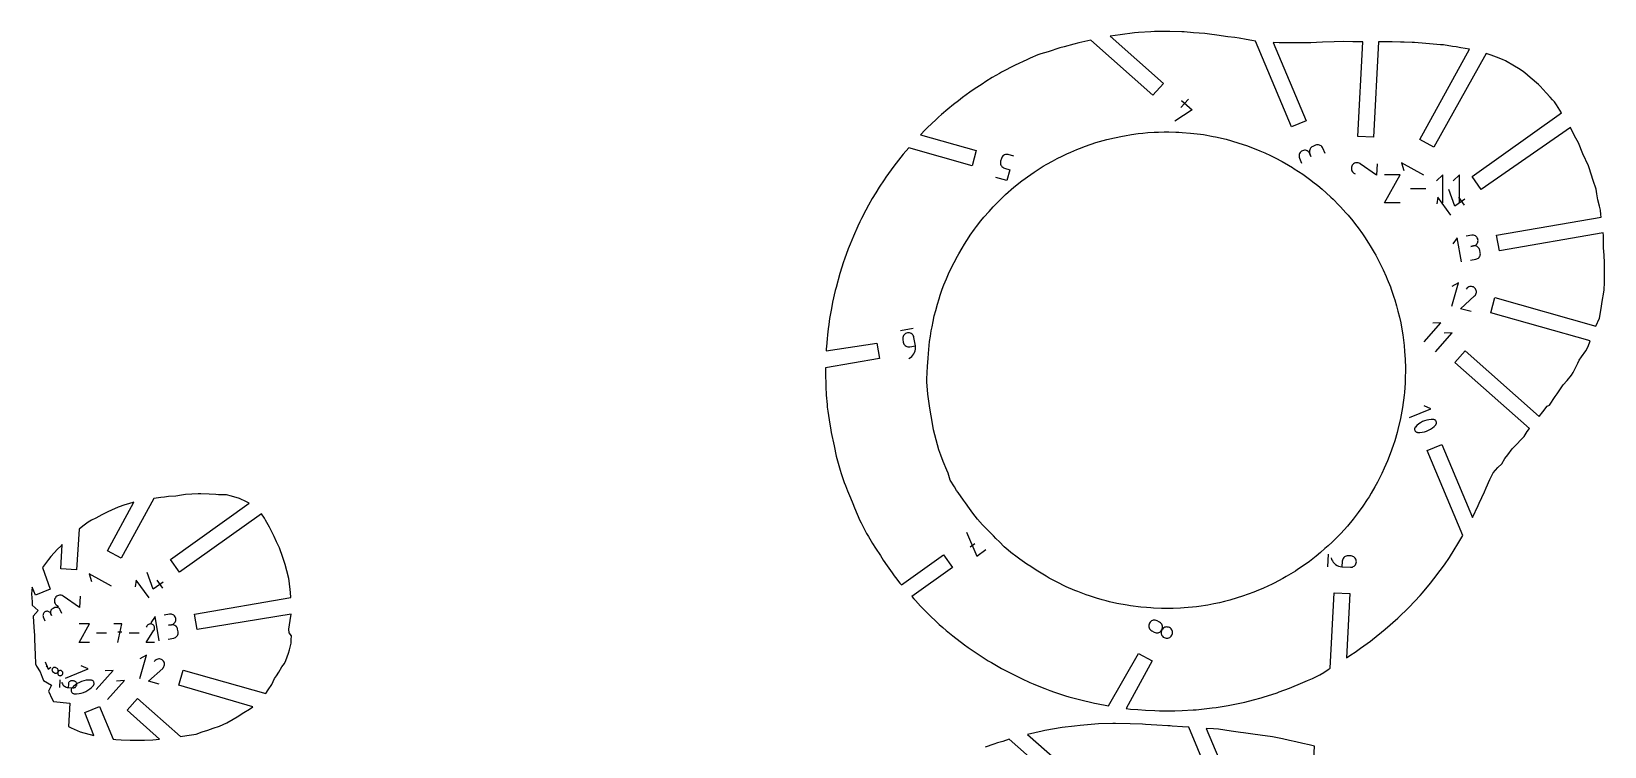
# Model space of a CAD drawing. Extents: x 1175 to 2208, y 2102 to 2749.
# Drawn here: x 1174.8 to 1568.9, y 2324.8 to 2504.1 of the extents above; entities that cross this region are included whole.
import ezdxf

# ---------------------------------------------------------------- set-up
doc = ezdxf.new("R2010")
doc.units = 0
doc.layers.add('IMPORT_-_FGBS51FGX6OVUUR', color=18, linetype='CONTINUOUS')
doc.layers.add('IMPORT_-_FTPFZRFGX82OPU8', color=18, linetype='CONTINUOUS')

msp = doc.modelspace()

# ---------------------------------------------------------------- linework, layer by layer
at = {"layer": 'IMPORT_-_FGBS51FGX6OVUUR'}
for points in [[(1186.97, 2328.48), (1190.43, 2327.53), (1188.15, 2333.29), (1191.79, 2334.81), (1195.21, 2326.65), (1195.91, 2326.58), (1197.24, 2326.44), (1199.52, 2326.38), (1201.74, 2326.4), (1203.11, 2326.42), (1205.19, 2326.48), (1206.88, 2326.67), (1198.72, 2333.9), (1201.33, 2336.85), (1212.12, 2327.28), (1213.69, 2327.56), (1216.01, 2327.9), (1217.56, 2328.46), (1218.96, 2328.89), (1220.3, 2329.36), (1221.9, 2329.88), (1223.7, 2330.7), (1225.32, 2331.65), (1226.29, 2332.2), (1227.98, 2333.29), (1229.39, 2334.18), (1230.24, 2334.74), (1211.69, 2340.18), (1212.76, 2343.97), (1233.52, 2338.08), (1234.08, 2339), (1235.04, 2340.33), (1235.69, 2341.81), (1236.14, 2342.49), (1236.78, 2343.43), (1237.54, 2344.75), (1238.17, 2345.57), (1238.5, 2346.35), (1239.2, 2348.2), (1239.45, 2349.05), (1239.83, 2350.7), (1239.88, 2351.53), (1239.95, 2352.57), (1239.38, 2353.3), (1239.28, 2354.18), (1239.62, 2356.38), (1239.84, 2357.99), (1216.3, 2354.1), (1215.63, 2357.98), (1239.78, 2362.18), (1239.67, 2363.43), (1239.37, 2366.35), (1239.27, 2366.89), (1238.79, 2368.82), (1238.33, 2370.44), (1237.77, 2372.19), (1236.9, 2374.6), (1236.2, 2376.14), (1235.57, 2377.43), (1235.34, 2377.98), (1234.4, 2379.83), (1233.44, 2381.59), (1233.2, 2382.09), (1232.38, 2383.14), (1211.91, 2368.49), (1209.62, 2371.69), (1229.36, 2385.82), (1228.68, 2386.15), (1226.89, 2387.01), (1224.88, 2387.54), (1223.65, 2387.88), (1221.6, 2387.94), (1220.97, 2388), (1219.34, 2388.08), (1217.24, 2388.16), (1216.54, 2388.14), (1213.4, 2387.95), (1212.4, 2387.79), (1210.99, 2387.6), (1209.13, 2387.52), (1208.09, 2387.32), (1207.19, 2387.21), (1205.47, 2387), (1197.25, 2371.98), (1193.8, 2373.87), (1200.45, 2386.04), (1199.06, 2385.64), (1198.21, 2385.41), (1196.51, 2384.78), (1194.85, 2384.08), (1193.93, 2383.64), (1192.39, 2382.91), (1190.88, 2382.08), (1189.84, 2381.55), (1189.01, 2381.04), (1187.67, 2380.04), (1186.71, 2379.32), (1186.1, 2369.12), (1182.17, 2369.33), (1182.49, 2375.44), (1182.1, 2375.07), (1181.27, 2374.28), (1179.61, 2372.44), (1179.01, 2371.7), (1177.54, 2369.68), (1179.44, 2364.28), (1175.81, 2362.75), (1174.98, 2364.73), (1174.78, 2363.09), (1174.95, 2361.11), (1174.99, 2360.25), (1176.44, 2358.9), (1175.2, 2357.5), (1175.4, 2354.76), (1175.51, 2352.65), (1175.54, 2351.86), (1175.66, 2349.65), (1175.72, 2347.84), (1175.81, 2345.5), (1176.01, 2344.92), (1176.99, 2343.49), (1177.45, 2342.18), (1177.83, 2341.34), (1179.84, 2340.18), (1179.03, 2338.69), (1179.97, 2336.68), (1180.26, 2336.04), (1184.36, 2335.62), (1184.05, 2329.78), (1184.73, 2329.48)], [(1180.88, 2344.55), (1180.77, 2344.6), (1180.66, 2344.63), (1180.55, 2344.63), (1180.44, 2344.62), (1180.34, 2344.59), (1180.24, 2344.54), (1180.14, 2344.47), (1180.07, 2344.39), (1180, 2344.29), (1179.95, 2344.19), (1179.93, 2344.08), (1179.92, 2343.96), (1179.93, 2343.85), (1179.96, 2343.75), (1180.01, 2343.65), (1180.08, 2343.56), (1180.16, 2343.48), (1180.26, 2343.41), (1180.54, 2343.26), (1180.65, 2343.21), (1180.76, 2343.18), (1180.87, 2343.18), (1180.98, 2343.19), (1181.09, 2343.22), (1181.19, 2343.27), (1181.28, 2343.34), (1181.36, 2343.42), (1181.43, 2343.51), (1181.47, 2343.62), (1181.5, 2343.73), (1181.5, 2343.85), (1181.49, 2343.96), (1181.46, 2344.06), (1181.41, 2344.16), (1181.35, 2344.25), (1181.26, 2344.33), (1181.17, 2344.4)], [(1181.68, 2342.63), (1181.79, 2342.59), (1181.9, 2342.56), (1182.01, 2342.55), (1182.12, 2342.57), (1182.23, 2342.6), (1182.33, 2342.65), (1182.42, 2342.71), (1182.5, 2342.79), (1182.57, 2342.89), (1182.61, 2343), (1182.64, 2343.11), (1182.65, 2343.22), (1182.63, 2343.33), (1182.6, 2343.44), (1182.55, 2343.54), (1182.49, 2343.63), (1182.41, 2343.71), (1182.31, 2343.77), (1182.2, 2343.82), (1182.09, 2343.85), (1181.98, 2343.85), (1181.87, 2343.84), (1181.76, 2343.81), (1181.66, 2343.76), (1181.57, 2343.69), (1181.49, 2343.61), (1181.43, 2343.51), (1181.38, 2343.41), (1181.35, 2343.3), (1181.35, 2343.18), (1181.36, 2343.07), (1181.39, 2342.97), (1181.44, 2342.87), (1181.5, 2342.78), (1181.59, 2342.7)], [(1184.69, 2338.93), (1184.69, 2338.78), (1184.72, 2338.63), (1184.78, 2338.5), (1184.86, 2338.37), (1184.95, 2338.27), (1185.07, 2338.17), (1185.2, 2338.1), (1185.34, 2338.06), (1185.49, 2338.03), (1186.09, 2338.03), (1186.69, 2338.09), (1187.27, 2338.2), (1187.83, 2338.37), (1188.38, 2338.6), (1188.9, 2338.88), (1189.39, 2339.22), (1189.84, 2339.6), (1190.26, 2340.03), (1190.3, 2340.08), (1190.34, 2340.14), (1190.37, 2340.19), (1190.4, 2340.25), (1190.42, 2340.31), (1190.44, 2340.37), (1190.46, 2340.43), (1190.47, 2340.49), (1190.47, 2340.55), (1190.47, 2340.7), (1190.44, 2340.85), (1190.38, 2340.99), (1190.3, 2341.11), (1190.21, 2341.22), (1190.09, 2341.31), (1189.96, 2341.38), (1189.82, 2341.43), (1189.67, 2341.45), (1189.07, 2341.45), (1188.48, 2341.4), (1187.9, 2341.28), (1187.33, 2341.11), (1186.79, 2340.88), (1186.27, 2340.6), (1185.78, 2340.26), (1185.32, 2339.88), (1184.9, 2339.45), (1184.86, 2339.4), (1184.82, 2339.35), (1184.79, 2339.29), (1184.76, 2339.24), (1184.74, 2339.18), (1184.72, 2339.12), (1184.7, 2339.06), (1184.69, 2338.99)]]:
    msp.add_lwpolyline(points, close=True, dxfattribs=at)
for points in [[(1194.82, 2365), (1189.22, 2368.06), (1189.79, 2366.14)], [(1204.27, 2362.04), (1201.05, 2366.54), (1200.77, 2364.82)], [(1207.75, 2366.04), (1205.25, 2364.25), (1203.74, 2368.46)], [(1207.71, 2364.5), (1206.28, 2366.5)], [(1186.98, 2362.48), (1186.83, 2359.65), (1182.76, 2362.49), (1182.75, 2362.49), (1182.75, 2362.49), (1182.75, 2362.5), (1182.74, 2362.5), (1182.74, 2362.5), (1182.73, 2362.51), (1182.73, 2362.51), (1182.73, 2362.51), (1182.72, 2362.52), (1182.49, 2362.64), (1182.26, 2362.71), (1182.01, 2362.74), (1181.77, 2362.73), (1181.54, 2362.68), (1181.31, 2362.59), (1181.1, 2362.47), (1180.92, 2362.3), (1180.76, 2362.1), (1180.64, 2361.87), (1180.57, 2361.64), (1180.53, 2361.39), (1180.54, 2361.15), (1180.59, 2360.92), (1180.68, 2360.69), (1180.81, 2360.48), (1180.98, 2360.3), (1181.18, 2360.14), (1181.52, 2359.93)], [(1175.18, 2357.4), (1175.2, 2357.39), (1175.17, 2357.37)], [(1175.19, 2357.4), (1175.18, 2357.39)], [(1182.38, 2358.12), (1181.99, 2359.07), (1181.9, 2359.23), (1181.79, 2359.37), (1181.66, 2359.49), (1181.51, 2359.58), (1181.35, 2359.65), (1181.18, 2359.69), (1181, 2359.69), (1180.82, 2359.67), (1180.65, 2359.62), (1180.18, 2359.42), (1180.01, 2359.33), (1179.87, 2359.22), (1179.75, 2359.09), (1179.66, 2358.94), (1179.6, 2358.78), (1179.56, 2358.61), (1179.55, 2358.43), (1179.57, 2358.26), (1179.63, 2358.08), (1179.83, 2357.61), (1179.63, 2358.08), (1179.54, 2358.24), (1179.43, 2358.38), (1179.3, 2358.5), (1179.15, 2358.59), (1178.99, 2358.66), (1178.82, 2358.7), (1178.64, 2358.71), (1178.46, 2358.68), (1178.29, 2358.63), (1178.12, 2358.54), (1177.98, 2358.43), (1177.87, 2358.3), (1177.77, 2358.15), (1177.71, 2357.99), (1177.67, 2357.82), (1177.66, 2357.64), (1177.68, 2357.46), (1177.74, 2357.29), (1178.14, 2356.34)], [(1206.81, 2351.33), (1205.75, 2357.37), (1204.65, 2355.79)], [(1209.07, 2351.73), (1210.41, 2351.96), (1210.65, 2352.03), (1210.86, 2352.13), (1211.05, 2352.26), (1211.22, 2352.43), (1211.35, 2352.62), (1211.45, 2352.83), (1211.51, 2353.05), (1211.54, 2353.29), (1211.52, 2353.53), (1211.4, 2354.2), (1211.34, 2354.44), (1211.23, 2354.66), (1211.1, 2354.85), (1210.93, 2355.01), (1210.74, 2355.14), (1210.53, 2355.24), (1210.31, 2355.31), (1210.07, 2355.33), (1209.83, 2355.31), (1209.15, 2355.19), (1209.83, 2355.31), (1210.06, 2355.37), (1210.28, 2355.48), (1210.47, 2355.61), (1210.63, 2355.78), (1210.77, 2355.97), (1210.87, 2356.18), (1210.93, 2356.4), (1210.95, 2356.64), (1210.93, 2356.89), (1210.87, 2357.12), (1210.77, 2357.34), (1210.63, 2357.53), (1210.47, 2357.69), (1210.28, 2357.83), (1210.07, 2357.93), (1209.84, 2357.99), (1209.6, 2358.01), (1209.36, 2357.99), (1208.02, 2357.76)], [(1189.29, 2350.84), (1186.69, 2350.84), (1189.29, 2355.53), (1186.69, 2355.53)], [(1193.62, 2353.18), (1191.05, 2353.18)], [(1196.42, 2350.84), (1197.46, 2355.53), (1195.38, 2355.53)], [(1197.46, 2353.44), (1196.42, 2353.44)], [(1201.79, 2353.18), (1199.23, 2353.18)], [(1205.64, 2350.84), (1203.55, 2350.84), (1205.48, 2353.94), (1205.48, 2353.94), (1205.48, 2353.94), (1205.48, 2353.95), (1205.49, 2353.95), (1205.49, 2353.95), (1205.49, 2353.96), (1205.49, 2353.96), (1205.49, 2353.96), (1205.5, 2353.97), (1205.57, 2354.14), (1205.62, 2354.31), (1205.64, 2354.49), (1205.62, 2354.67), (1205.57, 2354.84), (1205.5, 2355), (1205.4, 2355.15), (1205.27, 2355.28), (1205.12, 2355.39), (1204.95, 2355.47), (1204.77, 2355.52), (1204.59, 2355.53), (1204.41, 2355.51), (1204.24, 2355.47), (1204.08, 2355.39), (1203.93, 2355.29), (1203.8, 2355.16), (1203.69, 2355.01), (1203.55, 2354.75)], [(1178.2, 2346.01), (1178.97, 2344.18), (1179.67, 2344.68)], [(1178.47, 2344.88), (1178.82, 2345.13)], [(1201.93, 2341.81), (1203.6, 2347.71), (1201.92, 2346.77)], [(1206.76, 2340.44), (1204.14, 2341.19), (1207.66, 2344.39), (1207.67, 2344.4), (1207.67, 2344.4), (1207.68, 2344.4), (1207.68, 2344.41), (1207.68, 2344.41), (1207.69, 2344.41), (1207.69, 2344.42), (1207.69, 2344.42), (1207.7, 2344.42), (1207.86, 2344.61), (1207.98, 2344.82), (1208.06, 2345.04), (1208.1, 2345.26), (1208.11, 2345.5), (1208.07, 2345.73), (1208, 2345.95), (1207.88, 2346.16), (1207.73, 2346.35), (1207.54, 2346.51), (1207.34, 2346.63), (1207.12, 2346.71), (1206.89, 2346.75), (1206.66, 2346.76), (1206.43, 2346.72), (1206.2, 2346.65), (1205.99, 2346.53), (1205.8, 2346.38), (1205.54, 2346.09)], [(1181.89, 2341.52), (1181.8, 2339.61)], [(1182.34, 2340.96), (1182.42, 2340.72), (1182.53, 2340.49), (1182.67, 2340.28), (1182.84, 2340.09), (1183.03, 2339.93), (1183.24, 2339.8), (1183.47, 2339.7), (1183.72, 2339.63), (1183.98, 2339.6), (1185.25, 2339.54), (1185.4, 2339.54), (1185.55, 2339.57), (1185.69, 2339.63), (1185.81, 2339.71), (1185.92, 2339.8), (1186.01, 2339.92), (1186.08, 2340.05), (1186.12, 2340.19), (1186.15, 2340.34), (1186.14, 2340.49), (1186.11, 2340.64), (1186.05, 2340.77), (1185.97, 2340.9), (1185.88, 2341.01), (1185.76, 2341.1), (1185.63, 2341.17), (1185.49, 2341.21), (1185.34, 2341.23), (1184.91, 2341.26), (1184.76, 2341.25), (1184.62, 2341.22), (1184.48, 2341.16), (1184.36, 2341.08), (1184.25, 2340.99), (1184.16, 2340.87), (1184.09, 2340.74), (1184.04, 2340.6), (1184.02, 2340.45), (1183.98, 2339.6)], [(1183.34, 2341.93), (1189, 2344.3), (1187.22, 2345.03)], [(1191.02, 2339.09), (1195.25, 2343.86), (1193.25, 2343.74)], [(1193.87, 2336.56), (1198.11, 2341.33), (1196.1, 2341.21)]]:
    msp.add_lwpolyline(points, dxfattribs=at)
at = {"layer": 'IMPORT_-_FTPFZRFGX82OPU8'}
for points in [[(1399.93, 2357.59), (1401.43, 2356.15), (1402.22, 2355.41), (1403.14, 2354.6), (1403.98, 2353.88), (1405.63, 2352.51), (1408.59, 2350.26), (1409.46, 2349.65), (1411.45, 2348.26), (1414.48, 2346.31), (1415.29, 2345.82), (1417.8, 2344.39), (1418.32, 2344.1), (1418.98, 2343.76), (1421.33, 2342.56), (1421.98, 2342.23), (1422.82, 2341.84), (1424.95, 2340.87), (1425.74, 2340.51), (1426.76, 2340.1), (1428.7, 2339.32), (1429.92, 2338.85), (1431.12, 2338.44), (1432.89, 2337.85), (1433.88, 2337.53), (1434.68, 2337.29), (1437.35, 2336.55), (1441.11, 2335.65), (1441.62, 2335.55), (1444.65, 2334.96), (1452.13, 2348.13), (1455.58, 2346.24), (1449.06, 2334.33), (1450.17, 2334.19), (1451.98, 2334.04), (1453.88, 2333.89), (1456.2, 2333.79), (1457.38, 2333.75), (1459.83, 2333.73), (1461.27, 2333.75), (1463.1, 2333.8), (1465.8, 2333.97), (1466.58, 2334.02), (1467.25, 2334.1), (1470.56, 2334.47), (1471.6, 2334.61), (1474.59, 2335.09), (1475.47, 2335.25), (1478.78, 2335.94), (1480.97, 2336.5), (1482.88, 2337.02), (1483.42, 2337.18), (1486.88, 2338.29), (1487.39, 2338.47), (1489.95, 2339.41), (1490.53, 2339.64), (1492.73, 2340.57), (1494.52, 2341.32), (1495.72, 2341.87), (1497.58, 2342.8), (1498.59, 2343.38), (1499.7, 2344.11), (1500.18, 2344.42), (1501.16, 2363.36), (1505.09, 2363.15), (1504.26, 2347.04), (1505.38, 2347.75), (1506.42, 2348.47), (1507.79, 2349.42), (1510.23, 2351.22), (1510.78, 2351.63), (1513.98, 2354.2), (1517.1, 2356.97), (1519.96, 2359.76), (1522.68, 2362.68), (1523.29, 2363.36), (1525.27, 2365.72), (1526.13, 2366.8), (1527.73, 2368.9), (1528.79, 2370.38), (1530.04, 2372.22), (1531.25, 2374.07), (1532.19, 2375.62), (1533.43, 2377.74), (1524.5, 2399.03), (1528.13, 2400.55), (1535.81, 2382.23), (1537.27, 2385.23), (1537.52, 2385.79), (1538.8, 2388.67), (1539.24, 2389.69), (1540.19, 2391.76), (1541, 2393.41), (1542.14, 2394.78), (1543.14, 2395.68), (1543.96, 2397.01), (1544.72, 2397.97), (1545.73, 2399.4), (1546.53, 2400.23), (1548.39, 2402.15), (1548.78, 2402.56), (1549.49, 2403.75), (1550.07, 2404.52), (1531.37, 2421.09), (1533.98, 2424.04), (1552.55, 2407.58), (1553.41, 2408.69), (1554.56, 2410.16), (1555.12, 2410.36), (1556.57, 2412.54), (1557, 2413.19), (1558.18, 2414.97), (1558.53, 2415.49), (1559.52, 2416.59), (1560.65, 2417.91), (1561.02, 2418.61), (1562.23, 2420.95), (1562.59, 2421.64), (1563.13, 2422.47), (1564.19, 2424.05), (1564.76, 2424.9), (1565.15, 2426), (1565.33, 2426.5), (1540.39, 2433.58), (1541.46, 2437.36), (1566.74, 2430.19), (1567.65, 2432.23), (1568.12, 2435.16), (1568.24, 2435.87), (1568.83, 2439.25), (1568.89, 2441.19), (1568.91, 2442.66), (1568.9, 2443.36), (1568.88, 2446.05), (1568.78, 2448.03), (1568.67, 2449.85), (1568.66, 2452.03), (1568.67, 2452.97), (1568.58, 2453.64), (1542.56, 2449.11), (1541.88, 2452.99), (1568.07, 2457.55), (1568.01, 2458.16), (1567.9, 2459.31), (1567.66, 2460.3), (1567.26, 2461.91), (1566.99, 2463.4), (1566.77, 2464.54), (1566.03, 2466.7), (1565.55, 2468.31), (1565.06, 2469.93), (1564.87, 2470.42), (1563.47, 2473.42), (1562.38, 2476.17), (1561.74, 2477.34), (1561.01, 2478.63), (1560.36, 2480.04), (1538.03, 2464.5), (1535.74, 2467.7), (1558.1, 2483.71), (1556.85, 2485.73), (1556.35, 2486.42), (1555.89, 2486.91), (1555.26, 2487.6), (1554.25, 2488.67), (1552.74, 2490.41), (1552.34, 2490.78), (1550.26, 2492.56), (1548.96, 2493.68), (1548.3, 2494.2), (1547.34, 2494.8), (1546.38, 2495.4), (1544.1, 2496.73), (1543.38, 2497.1), (1541.88, 2497.69), (1540.47, 2498.16), (1539.27, 2498.6), (1526.1, 2475.08), (1522.64, 2476.97), (1535.04, 2499.63), (1532.91, 2500.01), (1531.77, 2500.21), (1530.79, 2500.33), (1528.55, 2500.73), (1527.85, 2500.78), (1525.06, 2501.02), (1524.15, 2501.09), (1521.29, 2501.3), (1520.68, 2501.35), (1518.71, 2501.45), (1517.77, 2501.45), (1515.71, 2501.49), (1514.34, 2501.49), (1513.63, 2501.49), (1512.29, 2501.49), (1511.05, 2477.57), (1507.12, 2477.78), (1508.35, 2501.5), (1506.75, 2501.5), (1505.87, 2501.47), (1503.44, 2501.56), (1501.18, 2501.5), (1498.25, 2501.38), (1496.77, 2501.35), (1495.3, 2501.28), (1493.77, 2501.28), (1492.64, 2501.26), (1490.89, 2501.26), (1488.27, 2501.27), (1487.39, 2501.28), (1485.9, 2501.35), (1494.13, 2481.71), (1490.5, 2480.19), (1481.49, 2501.69), (1480.5, 2501.84), (1479.1, 2502.06), (1477.33, 2502.38), (1476.28, 2502.55), (1474.53, 2502.78), (1471.78, 2503.2), (1469.9, 2503.45), (1468.78, 2503.59), (1465.92, 2503.79), (1463.62, 2503.98), (1463.03, 2504.01), (1460, 2504.1), (1456.17, 2504.05), (1455.25, 2504.01), (1452.14, 2503.8), (1451.18, 2503.72), (1447.52, 2503.29), (1445.03, 2502.88), (1458.38, 2491.05), (1455.77, 2488.1), (1440.16, 2501.93), (1437.21, 2501.23), (1435.93, 2500.91), (1433.55, 2500.28), (1432.42, 2500), (1429.47, 2499.02), (1427.65, 2498.45), (1426.94, 2498.23), (1425.03, 2497.4), (1424.15, 2497.02), (1421.26, 2495.66), (1417.81, 2493.86), (1417.29, 2493.56), (1415.45, 2492.51), (1413.88, 2491.51), (1412.95, 2490.92), (1410.95, 2489.6), (1409.86, 2488.84), (1408.08, 2487.54), (1407.02, 2486.73), (1405.77, 2485.77), (1404.37, 2484.64), (1402.77, 2483.25), (1402, 2482.58), (1401.33, 2481.95), (1399.32, 2480.04), (1398.7, 2479.43), (1397.51, 2478.2), (1411.5, 2474.23), (1410.43, 2470.44), (1394.57, 2474.94), (1393.16, 2473.33), (1390.81, 2470.34), (1388.87, 2467.58), (1388.42, 2466.91), (1387.21, 2465.01), (1386.34, 2463.65), (1385.45, 2462.18), (1384.5, 2460.54), (1383.83, 2459.32), (1382.77, 2457.23), (1382.33, 2456.36), (1381.84, 2455.3), (1380.71, 2452.77), (1379.88, 2450.74), (1379.44, 2449.63), (1378.47, 2446.98), (1378.26, 2446.35), (1377.31, 2443.37), (1376.36, 2439.91), (1376.17, 2439.15), (1375.5, 2436.2), (1375.19, 2434.59), (1374.75, 2432.12), (1374.54, 2430.63), (1374.4, 2429.56), (1374.21, 2428.02), (1374.12, 2427.03), (1373.96, 2425.09), (1373.91, 2424.53), (1373.89, 2424.02), (1386.57, 2425.95), (1387.25, 2422.07), (1373.76, 2419.72), (1373.75, 2418.19), (1373.74, 2417.28), (1373.77, 2416.42), (1373.83, 2414.31), (1373.86, 2413.64), (1373.91, 2412.9), (1374.1, 2410.59), (1374.16, 2409.91), (1374.3, 2408.92), (1374.6, 2406.75), (1375.03, 2404.12), (1375.14, 2403.54), (1375.86, 2400.21), (1376.42, 2397.63), (1376.56, 2397.02), (1377.38, 2394.07), (1377.66, 2393.23), (1378.44, 2390.96), (1378.72, 2390.23), (1379.25, 2388.88), (1379.95, 2387.15), (1380.54, 2385.77), (1381.01, 2384.64), (1381.67, 2383.06), (1382.36, 2381.43), (1382.64, 2380.86), (1383.24, 2379.67), (1384.01, 2378.22), (1384.48, 2377.43), (1385.54, 2375.66), (1386.29, 2374.5), (1387.48, 2372.65), (1388.17, 2371.56), (1389.18, 2370.11), (1390.39, 2368.36), (1390.93, 2367.58), (1391.25, 2367.16), (1392.36, 2365.79), (1392.73, 2365.35), (1403.26, 2372.89), (1405.55, 2369.68), (1395.35, 2362.38), (1395.88, 2361.8), (1396.24, 2361.4), (1397.52, 2360.02), (1398.15, 2359.37)], [(1422.42, 2371.8), (1421.74, 2372.26), (1420.15, 2373.45), (1419.45, 2374.06), (1418.49, 2374.89), (1417.29, 2376.1), (1416.44, 2376.94), (1415.79, 2377.59), (1414.07, 2379.4), (1413.08, 2380.4), (1411.79, 2381.84), (1410.62, 2383.28), (1409.76, 2384.48), (1408.84, 2385.9), (1408.3, 2386.6), (1406.96, 2388.49), (1406.54, 2389.01), (1406.05, 2389.88), (1404.99, 2391.6), (1404.42, 2393.36), (1404.13, 2394.08), (1403.19, 2396.22), (1402.63, 2397.81), (1402.12, 2399.19), (1401.41, 2401.68), (1400.79, 2404.22), (1400.57, 2405.83), (1400.23, 2407.69), (1399.89, 2409.61), (1399.37, 2413.14), (1399.15, 2416.24), (1399.15, 2416.87), (1399.22, 2418.57), (1399.26, 2420.07), (1399.42, 2422.21), (1399.49, 2423.33), (1399.58, 2424.38), (1399.81, 2426.31), (1400.01, 2427.67), (1400.23, 2429.02), (1400.42, 2430.07), (1400.68, 2431.36), (1400.99, 2432.76), (1401.33, 2434.15), (1401.77, 2435.71), (1402.18, 2437.06), (1402.49, 2438), (1402.98, 2439.45), (1403.41, 2440.56), (1404.02, 2442.08), (1404.56, 2443.33), (1405.29, 2444.9), (1405.94, 2446.17), (1406.78, 2447.74), (1407.1, 2448.31), (1407.94, 2449.77), (1408.55, 2450.74), (1409.72, 2452.57), (1410, 2453), (1411.03, 2454.49), (1411.56, 2455.18), (1412.68, 2456.64), (1413.41, 2457.5), (1414.69, 2458.97), (1415.76, 2460.12), (1416.7, 2461.09), (1418.81, 2463.18), (1420.93, 2465.01), (1422.9, 2466.63), (1425.18, 2468.22), (1426.03, 2468.8), (1427.78, 2469.96), (1428.27, 2470.28), (1429.16, 2470.8), (1430.6, 2471.6), (1431.74, 2472.21), (1433.01, 2472.86), (1434.18, 2473.39), (1435.23, 2473.85), (1436.68, 2474.47), (1437.39, 2474.76), (1438.88, 2475.34), (1441.49, 2476.24), (1444.2, 2477), (1446.12, 2477.44), (1448.11, 2477.85), (1448.63, 2477.95), (1450.36, 2478.26), (1452.1, 2478.49), (1453.19, 2478.61), (1454.51, 2478.73), (1456.06, 2478.84), (1457.18, 2478.87), (1458.58, 2478.89), (1459.75, 2478.9), (1461.47, 2478.87), (1462.28, 2478.85), (1463.09, 2478.8), (1465.19, 2478.61), (1467.66, 2478.33), (1468.46, 2478.22), (1470.82, 2477.77), (1471.47, 2477.64), (1474.11, 2477.07), (1477.01, 2476.21), (1479.42, 2475.42), (1480.04, 2475.2), (1481.15, 2474.76), (1482.58, 2474.18), (1483.81, 2473.64), (1485.18, 2473), (1486.36, 2472.42), (1488.15, 2471.45), (1489.74, 2470.55), (1490.72, 2469.96), (1491.18, 2469.67), (1493.28, 2468.3), (1495.33, 2466.79), (1495.85, 2466.4), (1497.05, 2465.44), (1498.14, 2464.53), (1499.14, 2463.65), (1500.34, 2462.55), (1500.88, 2462.02), (1502.33, 2460.57), (1502.79, 2460.08), (1504.13, 2458.59), (1504.66, 2458), (1505.84, 2456.58), (1506.53, 2455.71), (1507.19, 2454.83), (1508.28, 2453.32), (1508.74, 2452.63), (1509.79, 2451.04), (1510.22, 2450.35), (1511.19, 2448.7), (1511.6, 2447.99), (1512.46, 2446.36), (1512.96, 2445.36), (1513.46, 2444.31), (1514.19, 2442.67), (1514.48, 2441.95), (1515.25, 2440.03), (1515.45, 2439.48), (1516.13, 2437.46), (1516.36, 2436.79), (1516.79, 2435.3), (1517.16, 2433.93), (1517.52, 2432.45), (1517.83, 2431.04), (1517.93, 2430.46), (1518.37, 2428.02), (1518.69, 2425.36), (1518.83, 2423.88), (1518.95, 2421.92), (1519.02, 2419.7), (1519.03, 2418.94), (1518.99, 2417.44), (1518.94, 2416.02), (1518.77, 2413.6), (1518.71, 2412.9), (1518.28, 2409.83), (1517.81, 2407.06), (1517.13, 2404.29), (1516.93, 2403.54), (1516.34, 2401.43), (1515.97, 2400.29), (1515.21, 2398.18), (1514.53, 2396.42), (1514.14, 2395.48), (1513.72, 2394.56), (1513.09, 2393.24), (1512.52, 2392.08), (1511.99, 2391.05), (1511.38, 2389.89), (1510.45, 2388.32), (1509.91, 2387.43), (1509.45, 2386.71), (1508.35, 2385.07), (1507.17, 2383.46), (1505.89, 2381.79), (1504.49, 2380.08), (1502.82, 2378.22), (1502.38, 2377.75), (1500.69, 2376.06), (1499.67, 2375.14), (1498.87, 2374.44), (1497.77, 2373.48), (1496.63, 2372.52), (1495.86, 2371.88), (1494.96, 2371.21), (1493.68, 2370.29), (1492, 2369.14), (1491.48, 2368.79), (1489.1, 2367.4), (1488.31, 2366.95), (1486.16, 2365.76), (1485.66, 2365.51), (1483.48, 2364.52), (1481.65, 2363.73), (1481.03, 2363.47), (1479.64, 2362.98), (1478.22, 2362.49), (1476.87, 2362.05), (1475.04, 2361.49), (1473.72, 2361.16), (1472.48, 2360.86), (1471.01, 2360.55), (1469.52, 2360.26), (1467.27, 2359.93), (1466.71, 2359.85), (1463.58, 2359.54), (1462.7, 2359.48), (1460.85, 2359.39), (1459.55, 2359.39), (1457.87, 2359.4), (1455.92, 2359.49), (1455.2, 2359.54), (1454.14, 2359.62), (1452.74, 2359.75), (1450.1, 2360.08), (1449.3, 2360.21), (1446.74, 2360.68), (1444.89, 2361.1), (1444.03, 2361.32), (1443.08, 2361.57), (1441.61, 2361.98), (1439.89, 2362.55), (1439, 2362.84), (1436.92, 2363.64), (1436.2, 2363.92), (1434.05, 2364.87), (1433.54, 2365.1), (1432.11, 2365.81), (1431.46, 2366.13), (1429.77, 2367.04), (1428.97, 2367.47), (1426.47, 2369.01), (1425.15, 2369.89), (1424.18, 2370.54)], [(1521.31, 2404.41), (1521.32, 2404.27), (1521.35, 2404.13), (1521.4, 2404), (1521.48, 2403.89), (1521.57, 2403.78), (1521.68, 2403.7), (1521.8, 2403.63), (1521.93, 2403.58), (1522.07, 2403.56), (1522.64, 2403.56), (1523.21, 2403.61), (1523.76, 2403.72), (1524.29, 2403.89), (1524.81, 2404.1), (1525.3, 2404.37), (1525.77, 2404.68), (1526.2, 2405.05), (1526.6, 2405.46), (1526.64, 2405.51), (1526.67, 2405.55), (1526.7, 2405.61), (1526.73, 2405.66), (1526.75, 2405.72), (1526.77, 2405.77), (1526.78, 2405.83), (1526.79, 2405.89), (1526.8, 2405.95), (1526.79, 2406.09), (1526.76, 2406.23), (1526.71, 2406.36), (1526.64, 2406.48), (1526.54, 2406.58), (1526.44, 2406.67), (1526.31, 2406.73), (1526.18, 2406.78), (1526.04, 2406.8), (1525.47, 2406.8), (1524.9, 2406.75), (1524.35, 2406.64), (1523.82, 2406.47), (1523.3, 2406.26), (1522.81, 2405.99), (1522.34, 2405.68), (1521.91, 2405.31), (1521.51, 2404.9), (1521.47, 2404.86), (1521.44, 2404.81), (1521.41, 2404.76), (1521.38, 2404.7), (1521.36, 2404.65), (1521.34, 2404.59), (1521.33, 2404.53), (1521.32, 2404.47)], [(1456.82, 2356.3), (1456.58, 2356.4), (1456.34, 2356.46), (1456.1, 2356.47), (1455.86, 2356.44), (1455.62, 2356.38), (1455.41, 2356.27), (1455.21, 2356.13), (1455.04, 2355.95), (1454.9, 2355.74), (1454.79, 2355.5), (1454.74, 2355.26), (1454.72, 2355.02), (1454.75, 2354.78), (1454.82, 2354.54), (1454.92, 2354.33), (1455.06, 2354.13), (1455.24, 2353.96), (1455.46, 2353.81), (1456.08, 2353.47), (1456.31, 2353.37), (1456.55, 2353.31), (1456.8, 2353.3), (1457.04, 2353.33), (1457.27, 2353.4), (1457.49, 2353.5), (1457.68, 2353.65), (1457.86, 2353.82), (1458, 2354.04), (1458.1, 2354.27), (1458.16, 2354.51), (1458.17, 2354.76), (1458.14, 2355), (1458.08, 2355.23), (1457.97, 2355.45), (1457.83, 2355.64), (1457.65, 2355.82), (1457.44, 2355.96)], [(1458.56, 2352.11), (1458.8, 2352.01), (1459.04, 2351.95), (1459.28, 2351.94), (1459.52, 2351.97), (1459.75, 2352.04), (1459.97, 2352.14), (1460.17, 2352.29), (1460.34, 2352.46), (1460.49, 2352.68), (1460.59, 2352.91), (1460.64, 2353.15), (1460.66, 2353.4), (1460.63, 2353.64), (1460.56, 2353.87), (1460.46, 2354.09), (1460.31, 2354.28), (1460.14, 2354.46), (1459.92, 2354.6), (1459.69, 2354.7), (1459.45, 2354.76), (1459.2, 2354.77), (1458.96, 2354.74), (1458.73, 2354.68), (1458.51, 2354.57), (1458.31, 2354.43), (1458.14, 2354.25), (1458, 2354.04), (1457.9, 2353.8), (1457.84, 2353.56), (1457.83, 2353.32), (1457.85, 2353.08), (1457.92, 2352.84), (1458.03, 2352.63), (1458.17, 2352.43), (1458.35, 2352.25)]]:
    msp.add_lwpolyline(points, close=True, dxfattribs=at)
for points in [[(1464.65, 2487.12), (1462.77, 2485)], [(1462.91, 2486.77), (1465.56, 2484.42), (1461.21, 2481.64)], [(1498.89, 2473.49), (1498.35, 2474.8), (1498.23, 2475.03), (1498.07, 2475.22), (1497.89, 2475.39), (1497.69, 2475.51), (1497.46, 2475.61), (1497.23, 2475.66), (1496.98, 2475.67), (1496.74, 2475.64), (1496.49, 2475.56), (1495.84, 2475.29), (1495.61, 2475.17), (1495.42, 2475.02), (1495.26, 2474.83), (1495.13, 2474.63), (1495.04, 2474.4), (1494.98, 2474.17), (1494.97, 2473.92), (1495, 2473.68), (1495.08, 2473.43), (1495.36, 2472.78), (1495.08, 2473.43), (1494.96, 2473.66), (1494.81, 2473.86), (1494.63, 2474.02), (1494.42, 2474.15), (1494.2, 2474.24), (1493.96, 2474.29), (1493.72, 2474.3), (1493.47, 2474.27), (1493.23, 2474.19), (1493, 2474.07), (1492.81, 2473.92), (1492.64, 2473.74), (1492.51, 2473.53), (1492.42, 2473.31), (1492.37, 2473.07), (1492.36, 2472.83), (1492.39, 2472.58), (1492.47, 2472.34), (1493.02, 2471.03)], [(1420.9, 2472.83), (1419.53, 2473.22), (1419.28, 2473.27), (1419.03, 2473.27), (1418.79, 2473.23), (1418.56, 2473.15), (1418.35, 2473.03), (1418.16, 2472.88), (1418, 2472.69), (1417.87, 2472.48), (1417.78, 2472.24), (1417.59, 2471.56), (1417.54, 2471.31), (1417.54, 2471.06), (1417.58, 2470.82), (1417.66, 2470.59), (1417.78, 2470.38), (1417.93, 2470.2), (1418.12, 2470.03), (1418.33, 2469.91), (1418.57, 2469.82), (1419.93, 2469.43), (1419.15, 2466.7), (1416.43, 2467.47)], [(1511.93, 2470.93), (1511.78, 2468.1), (1507.71, 2470.94), (1507.7, 2470.94), (1507.7, 2470.95), (1507.69, 2470.95), (1507.69, 2470.95), (1507.69, 2470.95), (1507.68, 2470.96), (1507.68, 2470.96), (1507.67, 2470.96), (1507.67, 2470.97), (1507.44, 2471.09), (1507.2, 2471.16), (1506.96, 2471.19), (1506.72, 2471.18), (1506.48, 2471.13), (1506.26, 2471.04), (1506.05, 2470.92), (1505.86, 2470.75), (1505.71, 2470.55), (1505.59, 2470.33), (1505.51, 2470.09), (1505.48, 2469.85), (1505.49, 2469.6), (1505.54, 2469.37), (1505.63, 2469.14), (1505.76, 2468.93), (1505.92, 2468.75), (1506.13, 2468.59), (1506.47, 2468.39)], [(1517.69, 2461.15), (1513.78, 2461.15), (1517.69, 2468.17), (1513.78, 2468.17)], [(1523.67, 2468.09), (1518.07, 2471.16), (1518.63, 2469.23)], [(1528.36, 2461.15), (1528.36, 2468.17), (1526.8, 2466.61)], [(1532.56, 2461.15), (1532.56, 2468.17), (1531, 2466.61)], [(1524.16, 2464.66), (1520.32, 2464.66)], [(1533.87, 2462.05), (1531.37, 2460.26), (1529.86, 2464.48)], [(1530.4, 2458.05), (1527.17, 2462.56), (1526.89, 2460.84)], [(1533.84, 2460.51), (1532.4, 2462.51)], [(1533.06, 2446.35), (1532.01, 2452.38), (1530.9, 2450.81)], [(1535.33, 2446.74), (1536.67, 2446.98), (1536.9, 2447.04), (1537.12, 2447.14), (1537.31, 2447.28), (1537.48, 2447.44), (1537.61, 2447.63), (1537.71, 2447.84), (1537.77, 2448.07), (1537.8, 2448.3), (1537.77, 2448.55), (1537.66, 2449.22), (1537.59, 2449.45), (1537.49, 2449.67), (1537.36, 2449.86), (1537.19, 2450.02), (1537, 2450.16), (1536.79, 2450.26), (1536.57, 2450.32), (1536.33, 2450.34), (1536.08, 2450.32), (1535.41, 2450.21), (1536.08, 2450.32), (1536.32, 2450.39), (1536.54, 2450.49), (1536.73, 2450.62), (1536.89, 2450.79), (1537.03, 2450.98), (1537.13, 2451.19), (1537.19, 2451.42), (1537.21, 2451.65), (1537.19, 2451.9), (1537.13, 2452.13), (1537.03, 2452.35), (1536.89, 2452.54), (1536.73, 2452.71), (1536.54, 2452.84), (1536.33, 2452.94), (1536.1, 2453), (1535.86, 2453.02), (1535.62, 2453), (1534.28, 2452.77)], [(1530.63, 2435.21), (1532.3, 2441.1), (1530.62, 2440.16)], [(1535.46, 2433.84), (1532.84, 2434.58), (1536.36, 2437.79), (1536.37, 2437.79), (1536.37, 2437.79), (1536.38, 2437.8), (1536.38, 2437.8), (1536.38, 2437.8), (1536.39, 2437.8), (1536.39, 2437.81), (1536.39, 2437.81), (1536.4, 2437.82), (1536.56, 2438), (1536.68, 2438.21), (1536.76, 2438.43), (1536.8, 2438.66), (1536.81, 2438.89), (1536.77, 2439.12), (1536.7, 2439.34), (1536.58, 2439.55), (1536.43, 2439.74), (1536.24, 2439.9), (1536.04, 2440.02), (1535.82, 2440.1), (1535.59, 2440.15), (1535.35, 2440.15), (1535.13, 2440.11), (1534.9, 2440.04), (1534.69, 2439.92), (1534.5, 2439.77), (1534.24, 2439.49)], [(1395.68, 2429.58), (1392.54, 2429.03)], [(1394.64, 2422.11), (1395.01, 2422.33), (1395.35, 2422.6), (1395.63, 2422.91), (1395.87, 2423.25), (1396.06, 2423.62), (1396.19, 2424.01), (1396.27, 2424.42), (1396.29, 2424.85), (1396.25, 2425.28), (1395.89, 2427.37), (1395.82, 2427.62), (1395.71, 2427.84), (1395.57, 2428.04), (1395.4, 2428.21), (1395.2, 2428.35), (1394.98, 2428.45), (1394.75, 2428.52), (1394.5, 2428.54), (1394.25, 2428.52), (1394, 2428.46), (1393.77, 2428.35), (1393.57, 2428.21), (1393.4, 2428.04), (1393.26, 2427.84), (1393.16, 2427.62), (1393.1, 2427.38), (1393.07, 2427.14), (1393.09, 2426.88), (1393.21, 2426.19), (1393.28, 2425.94), (1393.39, 2425.72), (1393.53, 2425.52), (1393.7, 2425.35), (1393.9, 2425.21), (1394.12, 2425.1), (1394.35, 2425.04), (1394.6, 2425.01), (1394.85, 2425.04), (1396.25, 2425.28)], [(1523.68, 2426.28), (1527.91, 2431.05), (1525.91, 2430.93)], [(1526.53, 2423.75), (1530.76, 2428.53), (1528.76, 2428.41)], [(1520.04, 2407.26), (1525.4, 2409.5), (1523.71, 2410.2)], [(1409.06, 2378.54), (1411.62, 2372.52), (1413.93, 2374.17)], [(1409.96, 2374.83), (1411.12, 2375.66)], [(1499.64, 2373.05), (1499.48, 2369.86)], [(1500.39, 2372.12), (1500.52, 2371.71), (1500.71, 2371.33), (1500.94, 2370.98), (1501.22, 2370.67), (1501.54, 2370.4), (1501.89, 2370.19), (1502.28, 2370.02), (1502.69, 2369.9), (1503.11, 2369.85), (1505.24, 2369.74), (1505.5, 2369.75), (1505.74, 2369.8), (1505.96, 2369.9), (1506.17, 2370.03), (1506.35, 2370.19), (1506.5, 2370.38), (1506.62, 2370.59), (1506.69, 2370.83), (1506.73, 2371.08), (1506.72, 2371.34), (1506.67, 2371.58), (1506.57, 2371.8), (1506.44, 2372.01), (1506.28, 2372.19), (1506.09, 2372.34), (1505.88, 2372.46), (1505.64, 2372.53), (1505.39, 2372.57), (1504.68, 2372.61), (1504.42, 2372.6), (1504.18, 2372.54), (1503.95, 2372.45), (1503.75, 2372.32), (1503.57, 2372.16), (1503.42, 2371.97), (1503.3, 2371.75), (1503.22, 2371.52), (1503.19, 2371.27), (1503.11, 2369.85)], [(1471.13, 2314.33), (1464.72, 2329.64), (1463.18, 2329.73), (1460.61, 2329.91), (1460.08, 2329.94), (1459.51, 2329.98), (1456.74, 2330.16), (1453.89, 2330.35), (1453.18, 2330.39), (1450.02, 2330.52), (1446.38, 2330.55), (1445.69, 2330.55), (1442.12, 2330.44), (1437.51, 2330.09), (1436.09, 2329.92), (1433.01, 2329.53), (1428.68, 2328.79), (1427.99, 2328.65), (1424.33, 2327.83), (1433.99, 2319.26)], [(1495.24, 2306.43), (1496.2, 2324.9), (1494.89, 2325.2), (1493.28, 2325.55), (1491.59, 2325.95), (1489.97, 2326.29), (1488.21, 2326.68), (1485.72, 2327.23), (1482.59, 2327.66), (1480.77, 2327.92), (1478.48, 2328.23), (1477.74, 2328.34), (1475.34, 2328.67), (1472.15, 2329.12), (1470.91, 2329.23), (1469.11, 2329.33), (1474.76, 2315.85)], [(1431.38, 2316.32), (1419.78, 2326.6), (1418.12, 2326.09), (1416.81, 2325.69), (1415.87, 2325.37), (1413.74, 2324.63)]]:
    msp.add_lwpolyline(points, dxfattribs=at)

doc.saveas('drawing.dxf')
